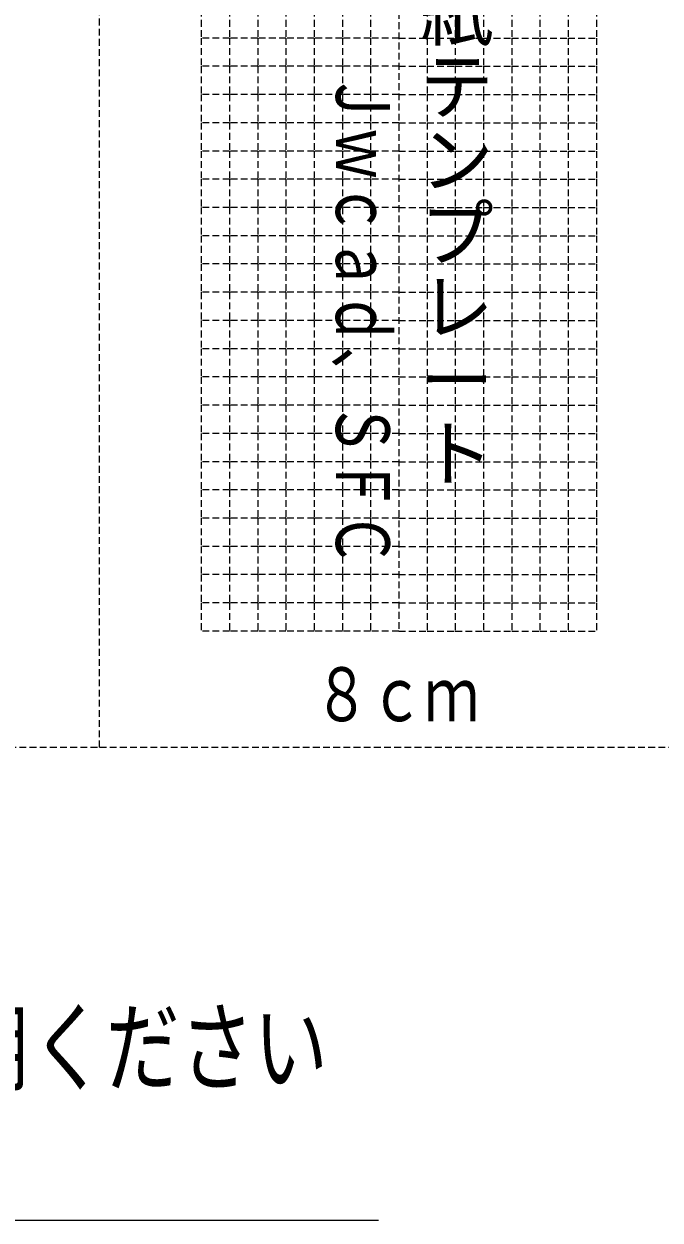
# Model space of a CAD drawing. Units: millimetres on the paper. Extents: x -148 to 311, y -210 to 210.
# Drawn here: x 85.2 to 197.9, y -210 to 1.8 of the extents above; entities that cross this region are included whole.
import ezdxf
from ezdxf.enums import TextEntityAlignment as Align

# ---------------------------------------------------------------- set-up
doc = ezdxf.new("R2010")
doc.units = ezdxf.units.MM
doc.linetypes.add('DASHED1', pattern=[1.8, 1.2, -0.6])
doc.layers.add('0-0', color=3, linetype='DASHED1', lineweight=9)
doc.styles.add('@ＭＳ ゴシック', font='')
doc.styles.add('ＭＳ ゴシック', font='')
doc.styles.get('@ＭＳ ゴシック').set_extended_font_data('@MS Gothic')
doc.styles.get('ＭＳ ゴシック').set_extended_font_data('MS Gothic')

msp = doc.modelspace()

# ---------------------------------------------------------------- linework, layer by layer
at = {"layer": '0-0'}
for p, q in [((98.566, -126.299), (98.566, 176.701)), ((151.566, 99.261), (151.566, -105.739)), ((141.566, 4.261), (141.566, -0.739)), ((146.566, 4.261), (146.566, -0.739)), ((156.566, 4.261), (156.566, -0.739)), ((161.566, 4.261), (161.566, -0.739)), ((141.566, -0.739), (141.566, -5.739)), ((146.566, -0.739), (146.566, -5.739)), ((156.566, -0.739), (156.566, -5.739)), ((161.566, -0.739), (161.566, -5.739)), ((141.566, -5.739), (141.566, -10.739)), ((146.566, -5.739), (146.566, -10.739)), ((156.566, -5.739), (156.566, -10.739)), ((161.566, -5.739), (161.566, -10.739)), ((141.566, -10.739), (141.566, -15.739)), ((146.566, -10.739), (146.566, -15.739)), ((156.566, -10.739), (156.566, -15.739)), ((161.566, -10.739), (161.566, -15.739)), ((141.566, -15.739), (141.566, -20.739)), ((146.566, -15.739), (146.566, -20.739)), ((156.566, -15.739), (156.566, -20.739)), ((161.566, -15.739), (161.566, -20.739)), ((141.566, -20.739), (141.566, -25.739)), ((146.566, -20.739), (146.566, -25.739)), ((156.566, -20.739), (156.566, -25.739)), ((161.566, -20.739), (161.566, -25.739)), ((141.566, -25.739), (141.566, -30.739)), ((146.566, -25.739), (146.566, -30.739)), ((156.566, -25.739), (156.566, -30.739)), ((161.566, -25.739), (161.566, -30.739)), ((141.566, -30.739), (141.566, -35.739)), ((146.566, -30.739), (146.566, -35.739)), ((156.566, -30.739), (156.566, -35.739)), ((161.566, -30.739), (161.566, -35.739)), ((141.566, -35.739), (141.566, -40.739)), ((146.566, -35.739), (146.566, -40.739)), ((156.566, -35.739), (156.566, -40.739)), ((161.566, -35.739), (161.566, -40.739)), ((141.566, -40.739), (141.566, -45.739)), ((146.566, -40.739), (146.566, -45.739)), ((156.566, -40.739), (156.566, -45.739)), ((161.566, -40.739), (161.566, -45.739)), ((141.566, -45.739), (141.566, -50.739)), ((146.566, -45.739), (146.566, -50.739)), ((156.566, -45.739), (156.566, -50.739)), ((161.566, -45.739), (161.566, -50.739)), ((141.566, -50.739), (141.566, -55.739)), ((146.566, -50.739), (146.566, -55.739)), ((156.566, -50.739), (156.566, -55.739)), ((161.566, -50.739), (161.566, -55.739)), ((141.566, -55.739), (141.566, -60.739)), ((146.566, -55.739), (146.566, -60.739)), ((156.566, -55.739), (156.566, -60.739)), ((161.566, -55.739), (161.566, -60.739)), ((141.566, -60.739), (141.566, -65.739)), ((146.566, -60.739), (146.566, -65.739)), ((156.566, -60.739), (156.566, -65.739)), ((161.566, -60.739), (161.566, -65.739)), ((141.566, -65.739), (141.566, -70.739)), ((146.566, -65.739), (146.566, -70.739)), ((156.566, -65.739), (156.566, -70.739)), ((161.566, -65.739), (161.566, -70.739)), ((141.566, -70.739), (141.566, -75.739)), ((146.566, -70.739), (146.566, -75.739)), ((156.566, -70.739), (156.566, -75.739)), ((161.566, -70.739), (161.566, -75.739)), ((141.566, -75.739), (141.566, -80.739)), ((146.566, -75.739), (146.566, -80.739)), ((156.566, -75.739), (156.566, -80.739)), ((161.566, -75.739), (161.566, -80.739)), ((141.566, -80.739), (141.566, -85.739)), ((146.566, -80.739), (146.566, -85.739)), ((156.566, -80.739), (156.566, -85.739)), ((161.566, -80.739), (161.566, -85.739)), ((141.566, -85.739), (141.566, -90.739)), ((146.566, -85.739), (146.566, -90.739)), ((156.566, -85.739), (156.566, -90.739)), ((161.566, -85.739), (161.566, -90.739)), ((141.566, -90.739), (141.566, -95.739)), ((146.566, -90.739), (146.566, -95.739)), ((156.566, -90.739), (156.566, -95.739)), ((161.566, -90.739), (161.566, -95.739)), ((141.566, -95.739), (141.566, -100.739)), ((146.566, -95.739), (146.566, -100.739)), ((156.566, -95.739), (156.566, -100.739)), ((161.566, -95.739), (161.566, -100.739)), ((141.566, -100.739), (141.566, -105.739)), ((146.566, -100.739), (146.566, -105.739)), ((156.566, -100.739), (156.566, -105.739)), ((161.566, -100.739), (161.566, -105.739)), ((121.566, -105.739), (116.566, -105.739)), ((126.566, -105.739), (121.566, -105.739)), ((131.566, -105.739), (126.566, -105.739)), ((136.566, -105.739), (131.566, -105.739)), ((141.566, -105.739), (136.566, -105.739)), ((161.566, -105.739), (166.566, -105.739)), ((166.566, -105.739), (171.566, -105.739)), ((171.566, -105.739), (176.566, -105.739)), ((176.566, -105.739), (181.566, -105.739)), ((181.566, -105.739), (186.566, -105.739)), ((-7.434, -126.299), (98.566, -126.299)), ((98.566, -126.299), (204.566, -126.299))]:
    msp.add_line(p, q, dxfattribs=at)
at = {"layer": '0-0', "color": 7, "linetype": 'Continuous'}
msp.add_line((-148, -210), (148, -210), dxfattribs=at)
at = {"layer": '0-0'}
for points in [[(121.566, 4.261), (116.566, 4.261), (116.566, -0.739)], [(126.566, 4.261), (121.566, 4.261), (121.566, -0.739)], [(131.566, 4.261), (126.566, 4.261), (126.566, -0.739)], [(136.566, 4.261), (131.566, 4.261), (131.566, -0.739)], [(141.566, 4.261), (136.566, 4.261), (136.566, -0.739)], [(161.566, 4.261), (166.566, 4.261), (166.566, -0.739)], [(166.566, 4.261), (171.566, 4.261), (171.566, -0.739)], [(171.566, 4.261), (176.566, 4.261), (176.566, -0.739)], [(176.566, 4.261), (181.566, 4.261), (181.566, -0.739)], [(181.566, 4.261), (186.566, 4.261), (186.566, -0.739)], [(121.566, -0.739), (116.566, -0.739), (116.566, -5.739)], [(126.566, -0.739), (121.566, -0.739), (121.566, -5.739)], [(131.566, -0.739), (126.566, -0.739), (126.566, -5.739)], [(136.566, -0.739), (131.566, -0.739), (131.566, -5.739)], [(141.566, -0.739), (136.566, -0.739), (136.566, -5.739)], [(151.566, -0.739), (146.566, -0.739), (141.566, -0.739)], [(151.566, -0.739), (156.566, -0.739), (161.566, -0.739)], [(161.566, -0.739), (166.566, -0.739), (166.566, -5.739)], [(166.566, -0.739), (171.566, -0.739), (171.566, -5.739)], [(171.566, -0.739), (176.566, -0.739), (176.566, -5.739)], [(176.566, -0.739), (181.566, -0.739), (181.566, -5.739)], [(181.566, -0.739), (186.566, -0.739), (186.566, -5.739)], [(121.566, -5.739), (116.566, -5.739), (116.566, -10.739)], [(126.566, -5.739), (121.566, -5.739), (121.566, -10.739)], [(131.566, -5.739), (126.566, -5.739), (126.566, -10.739)], [(136.566, -5.739), (131.566, -5.739), (131.566, -10.739)], [(141.566, -5.739), (136.566, -5.739), (136.566, -10.739)], [(151.566, -5.739), (146.566, -5.739), (141.566, -5.739)], [(151.566, -5.739), (156.566, -5.739), (161.566, -5.739)], [(161.566, -5.739), (166.566, -5.739), (166.566, -10.739)], [(166.566, -5.739), (171.566, -5.739), (171.566, -10.739)], [(171.566, -5.739), (176.566, -5.739), (176.566, -10.739)], [(176.566, -5.739), (181.566, -5.739), (181.566, -10.739)], [(181.566, -5.739), (186.566, -5.739), (186.566, -10.739)], [(121.566, -10.739), (116.566, -10.739), (116.566, -15.739)], [(126.566, -10.739), (121.566, -10.739), (121.566, -15.739)], [(131.566, -10.739), (126.566, -10.739), (126.566, -15.739)], [(136.566, -10.739), (131.566, -10.739), (131.566, -15.739)], [(141.566, -10.739), (136.566, -10.739), (136.566, -15.739)], [(151.566, -10.739), (146.566, -10.739), (141.566, -10.739)], [(151.566, -10.739), (156.566, -10.739), (161.566, -10.739)], [(161.566, -10.739), (166.566, -10.739), (166.566, -15.739)], [(166.566, -10.739), (171.566, -10.739), (171.566, -15.739)], [(171.566, -10.739), (176.566, -10.739), (176.566, -15.739)], [(176.566, -10.739), (181.566, -10.739), (181.566, -15.739)], [(181.566, -10.739), (186.566, -10.739), (186.566, -15.739)], [(121.566, -15.739), (116.566, -15.739), (116.566, -20.739)], [(126.566, -15.739), (121.566, -15.739), (121.566, -20.739)], [(131.566, -15.739), (126.566, -15.739), (126.566, -20.739)], [(136.566, -15.739), (131.566, -15.739), (131.566, -20.739)], [(141.566, -15.739), (136.566, -15.739), (136.566, -20.739)], [(151.566, -15.739), (146.566, -15.739), (141.566, -15.739)], [(151.566, -15.739), (156.566, -15.739), (161.566, -15.739)], [(161.566, -15.739), (166.566, -15.739), (166.566, -20.739)], [(166.566, -15.739), (171.566, -15.739), (171.566, -20.739)], [(171.566, -15.739), (176.566, -15.739), (176.566, -20.739)], [(176.566, -15.739), (181.566, -15.739), (181.566, -20.739)], [(181.566, -15.739), (186.566, -15.739), (186.566, -20.739)], [(121.566, -20.739), (116.566, -20.739), (116.566, -25.739)], [(126.566, -20.739), (121.566, -20.739), (121.566, -25.739)], [(131.566, -20.739), (126.566, -20.739), (126.566, -25.739)], [(136.566, -20.739), (131.566, -20.739), (131.566, -25.739)], [(141.566, -20.739), (136.566, -20.739), (136.566, -25.739)], [(151.566, -20.739), (146.566, -20.739), (141.566, -20.739)], [(151.566, -20.739), (156.566, -20.739), (161.566, -20.739)], [(161.566, -20.739), (166.566, -20.739), (166.566, -25.739)], [(166.566, -20.739), (171.566, -20.739), (171.566, -25.739)], [(171.566, -20.739), (176.566, -20.739), (176.566, -25.739)], [(176.566, -20.739), (181.566, -20.739), (181.566, -25.739)], [(181.566, -20.739), (186.566, -20.739), (186.566, -25.739)], [(121.566, -25.739), (116.566, -25.739), (116.566, -30.739)], [(126.566, -25.739), (121.566, -25.739), (121.566, -30.739)], [(131.566, -25.739), (126.566, -25.739), (126.566, -30.739)], [(136.566, -25.739), (131.566, -25.739), (131.566, -30.739)], [(141.566, -25.739), (136.566, -25.739), (136.566, -30.739)], [(151.566, -25.739), (146.566, -25.739), (141.566, -25.739)], [(151.566, -25.739), (156.566, -25.739), (161.566, -25.739)], [(161.566, -25.739), (166.566, -25.739), (166.566, -30.739)], [(166.566, -25.739), (171.566, -25.739), (171.566, -30.739)], [(171.566, -25.739), (176.566, -25.739), (176.566, -30.739)], [(176.566, -25.739), (181.566, -25.739), (181.566, -30.739)], [(181.566, -25.739), (186.566, -25.739), (186.566, -30.739)], [(121.566, -30.739), (116.566, -30.739), (116.566, -35.739)], [(126.566, -30.739), (121.566, -30.739), (121.566, -35.739)], [(131.566, -30.739), (126.566, -30.739), (126.566, -35.739)], [(136.566, -30.739), (131.566, -30.739), (131.566, -35.739)], [(141.566, -30.739), (136.566, -30.739), (136.566, -35.739)], [(151.566, -30.739), (146.566, -30.739), (141.566, -30.739)], [(151.566, -30.739), (156.566, -30.739), (161.566, -30.739)], [(161.566, -30.739), (166.566, -30.739), (166.566, -35.739)], [(166.566, -30.739), (171.566, -30.739), (171.566, -35.739)], [(171.566, -30.739), (176.566, -30.739), (176.566, -35.739)], [(176.566, -30.739), (181.566, -30.739), (181.566, -35.739)], [(181.566, -30.739), (186.566, -30.739), (186.566, -35.739)], [(121.566, -35.739), (116.566, -35.739), (116.566, -40.739)], [(126.566, -35.739), (121.566, -35.739), (121.566, -40.739)], [(131.566, -35.739), (126.566, -35.739), (126.566, -40.739)], [(136.566, -35.739), (131.566, -35.739), (131.566, -40.739)], [(141.566, -35.739), (136.566, -35.739), (136.566, -40.739)], [(151.566, -35.739), (146.566, -35.739), (141.566, -35.739)], [(151.566, -35.739), (156.566, -35.739), (161.566, -35.739)], [(161.566, -35.739), (166.566, -35.739), (166.566, -40.739)], [(166.566, -35.739), (171.566, -35.739), (171.566, -40.739)], [(171.566, -35.739), (176.566, -35.739), (176.566, -40.739)], [(176.566, -35.739), (181.566, -35.739), (181.566, -40.739)], [(181.566, -35.739), (186.566, -35.739), (186.566, -40.739)], [(121.566, -40.739), (116.566, -40.739), (116.566, -45.739)], [(126.566, -40.739), (121.566, -40.739), (121.566, -45.739)], [(131.566, -40.739), (126.566, -40.739), (126.566, -45.739)], [(136.566, -40.739), (131.566, -40.739), (131.566, -45.739)], [(141.566, -40.739), (136.566, -40.739), (136.566, -45.739)], [(151.566, -40.739), (146.566, -40.739), (141.566, -40.739)], [(151.566, -40.739), (156.566, -40.739), (161.566, -40.739)], [(161.566, -40.739), (166.566, -40.739), (166.566, -45.739)], [(166.566, -40.739), (171.566, -40.739), (171.566, -45.739)], [(171.566, -40.739), (176.566, -40.739), (176.566, -45.739)], [(176.566, -40.739), (181.566, -40.739), (181.566, -45.739)], [(181.566, -40.739), (186.566, -40.739), (186.566, -45.739)], [(121.566, -45.739), (116.566, -45.739), (116.566, -50.739)], [(126.566, -45.739), (121.566, -45.739), (121.566, -50.739)], [(131.566, -45.739), (126.566, -45.739), (126.566, -50.739)], [(136.566, -45.739), (131.566, -45.739), (131.566, -50.739)], [(141.566, -45.739), (136.566, -45.739), (136.566, -50.739)], [(151.566, -45.739), (146.566, -45.739), (141.566, -45.739)], [(151.566, -45.739), (156.566, -45.739), (161.566, -45.739)], [(161.566, -45.739), (166.566, -45.739), (166.566, -50.739)], [(166.566, -45.739), (171.566, -45.739), (171.566, -50.739)], [(171.566, -45.739), (176.566, -45.739), (176.566, -50.739)], [(176.566, -45.739), (181.566, -45.739), (181.566, -50.739)], [(181.566, -45.739), (186.566, -45.739), (186.566, -50.739)], [(121.566, -50.739), (116.566, -50.739), (116.566, -55.739)], [(126.566, -50.739), (121.566, -50.739), (121.566, -55.739)], [(131.566, -50.739), (126.566, -50.739), (126.566, -55.739)], [(136.566, -50.739), (131.566, -50.739), (131.566, -55.739)], [(141.566, -50.739), (136.566, -50.739), (136.566, -55.739)], [(151.566, -50.739), (146.566, -50.739), (141.566, -50.739)], [(151.566, -50.739), (156.566, -50.739), (161.566, -50.739)], [(161.566, -50.739), (166.566, -50.739), (166.566, -55.739)], [(166.566, -50.739), (171.566, -50.739), (171.566, -55.739)], [(171.566, -50.739), (176.566, -50.739), (176.566, -55.739)], [(176.566, -50.739), (181.566, -50.739), (181.566, -55.739)], [(181.566, -50.739), (186.566, -50.739), (186.566, -55.739)], [(121.566, -55.739), (116.566, -55.739), (116.566, -60.739)], [(126.566, -55.739), (121.566, -55.739), (121.566, -60.739)], [(131.566, -55.739), (126.566, -55.739), (126.566, -60.739)], [(136.566, -55.739), (131.566, -55.739), (131.566, -60.739)], [(141.566, -55.739), (136.566, -55.739), (136.566, -60.739)], [(151.566, -55.739), (146.566, -55.739), (141.566, -55.739)], [(151.566, -55.739), (156.566, -55.739), (161.566, -55.739)], [(161.566, -55.739), (166.566, -55.739), (166.566, -60.739)], [(166.566, -55.739), (171.566, -55.739), (171.566, -60.739)], [(171.566, -55.739), (176.566, -55.739), (176.566, -60.739)], [(176.566, -55.739), (181.566, -55.739), (181.566, -60.739)], [(181.566, -55.739), (186.566, -55.739), (186.566, -60.739)], [(121.566, -60.739), (116.566, -60.739), (116.566, -65.739)], [(126.566, -60.739), (121.566, -60.739), (121.566, -65.739)], [(131.566, -60.739), (126.566, -60.739), (126.566, -65.739)], [(136.566, -60.739), (131.566, -60.739), (131.566, -65.739)], [(141.566, -60.739), (136.566, -60.739), (136.566, -65.739)], [(151.566, -60.739), (146.566, -60.739), (141.566, -60.739)], [(151.566, -60.739), (156.566, -60.739), (161.566, -60.739)], [(161.566, -60.739), (166.566, -60.739), (166.566, -65.739)], [(166.566, -60.739), (171.566, -60.739), (171.566, -65.739)], [(171.566, -60.739), (176.566, -60.739), (176.566, -65.739)], [(176.566, -60.739), (181.566, -60.739), (181.566, -65.739)], [(181.566, -60.739), (186.566, -60.739), (186.566, -65.739)], [(121.566, -65.739), (116.566, -65.739), (116.566, -70.739)], [(126.566, -65.739), (121.566, -65.739), (121.566, -70.739)], [(131.566, -65.739), (126.566, -65.739), (126.566, -70.739)], [(136.566, -65.739), (131.566, -65.739), (131.566, -70.739)], [(141.566, -65.739), (136.566, -65.739), (136.566, -70.739)], [(151.566, -65.739), (146.566, -65.739), (141.566, -65.739)], [(151.566, -65.739), (156.566, -65.739), (161.566, -65.739)], [(161.566, -65.739), (166.566, -65.739), (166.566, -70.739)], [(166.566, -65.739), (171.566, -65.739), (171.566, -70.739)], [(171.566, -65.739), (176.566, -65.739), (176.566, -70.739)], [(176.566, -65.739), (181.566, -65.739), (181.566, -70.739)], [(181.566, -65.739), (186.566, -65.739), (186.566, -70.739)], [(121.566, -70.739), (116.566, -70.739), (116.566, -75.739)], [(126.566, -70.739), (121.566, -70.739), (121.566, -75.739)], [(131.566, -70.739), (126.566, -70.739), (126.566, -75.739)], [(136.566, -70.739), (131.566, -70.739), (131.566, -75.739)], [(141.566, -70.739), (136.566, -70.739), (136.566, -75.739)], [(151.566, -70.739), (146.566, -70.739), (141.566, -70.739)], [(151.566, -70.739), (156.566, -70.739), (161.566, -70.739)], [(161.566, -70.739), (166.566, -70.739), (166.566, -75.739)], [(166.566, -70.739), (171.566, -70.739), (171.566, -75.739)], [(171.566, -70.739), (176.566, -70.739), (176.566, -75.739)], [(176.566, -70.739), (181.566, -70.739), (181.566, -75.739)], [(181.566, -70.739), (186.566, -70.739), (186.566, -75.739)], [(121.566, -75.739), (116.566, -75.739), (116.566, -80.739)], [(126.566, -75.739), (121.566, -75.739), (121.566, -80.739)], [(131.566, -75.739), (126.566, -75.739), (126.566, -80.739)], [(136.566, -75.739), (131.566, -75.739), (131.566, -80.739)], [(141.566, -75.739), (136.566, -75.739), (136.566, -80.739)], [(151.566, -75.739), (146.566, -75.739), (141.566, -75.739)], [(151.566, -75.739), (156.566, -75.739), (161.566, -75.739)], [(161.566, -75.739), (166.566, -75.739), (166.566, -80.739)], [(166.566, -75.739), (171.566, -75.739), (171.566, -80.739)], [(171.566, -75.739), (176.566, -75.739), (176.566, -80.739)], [(176.566, -75.739), (181.566, -75.739), (181.566, -80.739)], [(181.566, -75.739), (186.566, -75.739), (186.566, -80.739)], [(121.566, -80.739), (116.566, -80.739), (116.566, -85.739)], [(126.566, -80.739), (121.566, -80.739), (121.566, -85.739)], [(131.566, -80.739), (126.566, -80.739), (126.566, -85.739)], [(136.566, -80.739), (131.566, -80.739), (131.566, -85.739)], [(141.566, -80.739), (136.566, -80.739), (136.566, -85.739)], [(151.566, -80.739), (146.566, -80.739), (141.566, -80.739)], [(151.566, -80.739), (156.566, -80.739), (161.566, -80.739)], [(161.566, -80.739), (166.566, -80.739), (166.566, -85.739)], [(166.566, -80.739), (171.566, -80.739), (171.566, -85.739)], [(171.566, -80.739), (176.566, -80.739), (176.566, -85.739)], [(176.566, -80.739), (181.566, -80.739), (181.566, -85.739)], [(181.566, -80.739), (186.566, -80.739), (186.566, -85.739)], [(121.566, -85.739), (116.566, -85.739), (116.566, -90.739)], [(126.566, -85.739), (121.566, -85.739), (121.566, -90.739)], [(131.566, -85.739), (126.566, -85.739), (126.566, -90.739)], [(136.566, -85.739), (131.566, -85.739), (131.566, -90.739)], [(141.566, -85.739), (136.566, -85.739), (136.566, -90.739)], [(151.566, -85.739), (146.566, -85.739), (141.566, -85.739)], [(151.566, -85.739), (156.566, -85.739), (161.566, -85.739)], [(161.566, -85.739), (166.566, -85.739), (166.566, -90.739)], [(166.566, -85.739), (171.566, -85.739), (171.566, -90.739)], [(171.566, -85.739), (176.566, -85.739), (176.566, -90.739)], [(176.566, -85.739), (181.566, -85.739), (181.566, -90.739)], [(181.566, -85.739), (186.566, -85.739), (186.566, -90.739)], [(121.566, -90.739), (116.566, -90.739), (116.566, -95.739)], [(126.566, -90.739), (121.566, -90.739), (121.566, -95.739)], [(131.566, -90.739), (126.566, -90.739), (126.566, -95.739)], [(136.566, -90.739), (131.566, -90.739), (131.566, -95.739)], [(141.566, -90.739), (136.566, -90.739), (136.566, -95.739)], [(151.566, -90.739), (146.566, -90.739), (141.566, -90.739)], [(151.566, -90.739), (156.566, -90.739), (161.566, -90.739)], [(161.566, -90.739), (166.566, -90.739), (166.566, -95.739)], [(166.566, -90.739), (171.566, -90.739), (171.566, -95.739)], [(171.566, -90.739), (176.566, -90.739), (176.566, -95.739)], [(176.566, -90.739), (181.566, -90.739), (181.566, -95.739)], [(181.566, -90.739), (186.566, -90.739), (186.566, -95.739)], [(121.566, -95.739), (116.566, -95.739), (116.566, -100.739)], [(126.566, -95.739), (121.566, -95.739), (121.566, -100.739)], [(131.566, -95.739), (126.566, -95.739), (126.566, -100.739)], [(136.566, -95.739), (131.566, -95.739), (131.566, -100.739)], [(141.566, -95.739), (136.566, -95.739), (136.566, -100.739)], [(151.566, -95.739), (146.566, -95.739), (141.566, -95.739)], [(151.566, -95.739), (156.566, -95.739), (161.566, -95.739)], [(161.566, -95.739), (166.566, -95.739), (166.566, -100.739)], [(166.566, -95.739), (171.566, -95.739), (171.566, -100.739)], [(171.566, -95.739), (176.566, -95.739), (176.566, -100.739)], [(176.566, -95.739), (181.566, -95.739), (181.566, -100.739)], [(181.566, -95.739), (186.566, -95.739), (186.566, -100.739)], [(121.566, -100.739), (116.566, -100.739), (116.566, -105.739)], [(126.566, -100.739), (121.566, -100.739), (121.566, -105.739)], [(131.566, -100.739), (126.566, -100.739), (126.566, -105.739)], [(136.566, -100.739), (131.566, -100.739), (131.566, -105.739)], [(141.566, -100.739), (136.566, -100.739), (136.566, -105.739)], [(151.566, -100.739), (146.566, -100.739), (141.566, -100.739)], [(151.566, -100.739), (156.566, -100.739), (161.566, -100.739)], [(161.566, -100.739), (166.566, -100.739), (166.566, -105.739)], [(166.566, -100.739), (171.566, -100.739), (171.566, -105.739)], [(171.566, -100.739), (176.566, -100.739), (176.566, -105.739)], [(176.566, -100.739), (181.566, -100.739), (181.566, -105.739)], [(181.566, -100.739), (186.566, -100.739), (186.566, -105.739)], [(151.566, -105.739), (146.566, -105.739), (141.566, -105.739)], [(151.566, -105.739), (156.566, -105.739), (161.566, -105.739)]]:
    msp.add_lwpolyline(points, dxfattribs=at)

# ---------------------------------------------------------------- texts
at = {"layer": '0-0', "color": 7, "style": '@ＭＳ ゴシック'}
msp.add_text('（無料）背表紙テンプレート', height=9.531, rotation=270, dxfattribs=at).set_placement((154.066, 88.379), align=Align.BOTTOM_LEFT)
at = {"layer": '0-0', "color": 7, "style": 'ＭＳ ゴシック', "width": 0.75}
msp.add_text('Ｊｗｃａｄ、ＳＦＣ', height=9.531, rotation=270, dxfattribs=at).set_placement((137.566, -6.621), align=Align.BOTTOM_LEFT)
for s, height, p in [('８ｃｍ', 9.531, (136.566, -124.54)), ('「Ａ３縦」で印刷して、切って使用ください', 12.83, (-123.5, -189.645))]:
    msp.add_text(s, height=height, dxfattribs=at).set_placement(p, align=Align.BOTTOM_LEFT)

doc.saveas('drawing.dxf')
